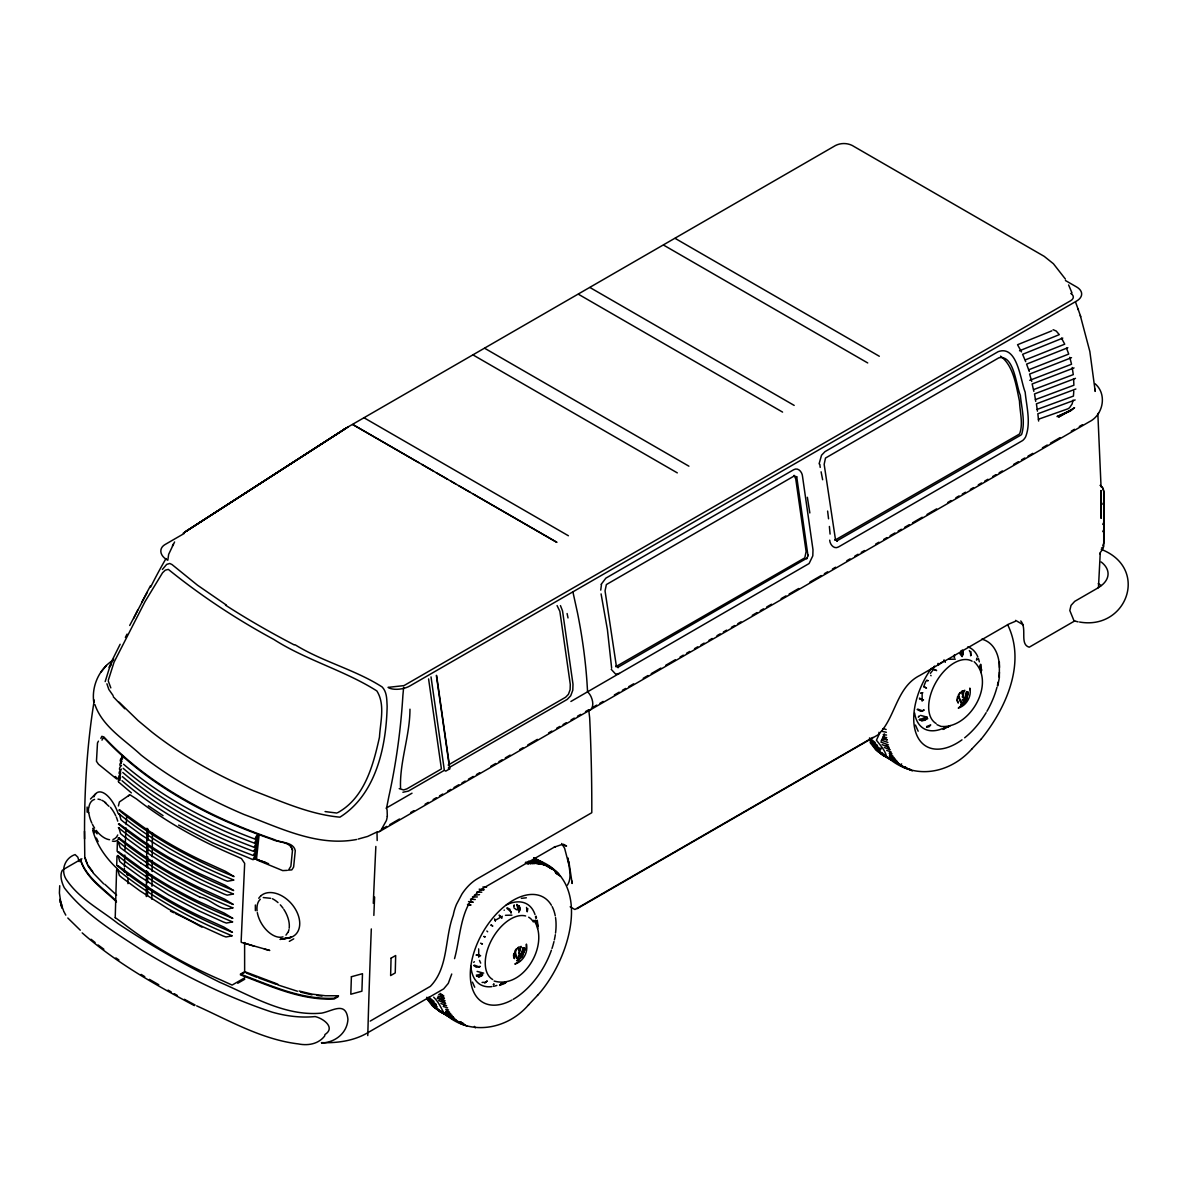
<?xml version="1.0" encoding="UTF-8"?>
<svg xmlns="http://www.w3.org/2000/svg" width="1188" height="1188" viewBox="0 0 1188 1188"><rect width="100%" height="100%" fill="white"/><g stroke="black" fill="none" stroke-linecap="round" stroke-linejoin="round"><path stroke-width="1.5" d="M244.639 971.086L244.609 942.574M84.571 838.877C84.2 792.47 86.783 745.886 94.297 700.074M146.317 896.569L146.54 870.73M146.57 867.032L146.926 828.259M147.475 895.574L147.564 886.352M147.594 882.654L147.683 871.576M147.728 867.879L147.817 856.8M147.861 853.118L147.936 843.881M147.965 840.183L148.069 829.105M151.841 899.182L151.93 889.946M151.96 886.248L152.064 875.17M152.094 871.487L152.198 860.409M152.227 856.711L152.435 832.714M127.933 883.664L128.037 878.645M241.149 941.371L244.669 863.394L241.446 858.568L233.769 855.122A463.082 267.359 0 0 1 136.486 798.96L129.908 794.727L119.379 801.974L118.414 805.954M436.427 1006.429L429.165 1001.261M124.339 871.888L124.398 868.487M115.221 917.73L116.587 870.047M116.721 865.191L116.973 856.117M117.122 851.261L117.374 842.173M124.428 866.795L124.814 855.063M600.742 590.124L601.455 584.526M373.849 915.413L374.606 897.029M124.963 850.044L126.017 827.962M1073.789 391.164L1073.432 396.079L1037.183 409.4M126.21 824.546L126.685 816.171M59.727 885.728L59.4 893.02L61.301 905.984L60.024 899.331L60.751 903.37M511.092 911.998L511.033 912.978M1098.469 587.466L1100.236 553.177L1100.014 553.92C1098.677 553.519 1103.325 549.643 1103.489 546.792M478.705 949.717L478.705 957.172M513.498 955.82L513.751 953.875M518.829 912.518L519.245 906.177M524.665 949.375L522.438 956.637L516.661 960.706L520.433 958.523M533.828 920.255C550.118 943.925 523.463 989.753 494.149 981.036M922.14 693.703L922.14 701.158M962.265 656.504L962.681 650.163M974.145 661.701C996.346 682.729 969.987 728.719 941.341 726.447M537.629 925.422L537.629 928.6M981.065 669.408L981.065 672.586M119.973 778.289L119.795 780.368L115.206 776.477M120.137 776.195L120.597 770.819M121.191 763.646L121.889 755.434M122.468 758.954L122.72 756.207A2.807 1.619 -60 0 1 121.532 758.033A2.51 1.44 -60 0 0 120.27 760.855L120.374 761.256M255.375 854.618L255.866 854.811A2.807 1.619 -60 0 1 254.678 856.622A2.51 1.44 -60 0 0 253.415 859.444L255.479 858.924L257.781 834.184A2.807 1.619 -60 0 1 256.593 836.01A2.51 1.44 -60 0 0 255.346 838.832L256.905 838.134M409.964 709.191C409.934 735.817 399.465 762.013 400.549 788.342M101.99 740.139L102.925 738.119L104.93 738.713C132.774 768.725 167.166 791.995 203.475 810.513C225.423 821.784 248.337 831.11 271.636 839.188C278.23 842.708 290.481 841.297 292.5 850.133L290.882 866.23L289.144 869.007M1073.031 400.133L1072.155 403.905L1069.646 407.573A6.653 4.737 -56.1 0 1 1067.685 408.91L1038.371 419.26M259.132 834.674L256.474 859.28L268.592 863.676M387.318 816.275L387.095 809.978A9.059 7.38 -64.9 0 0 386.486 808.508L388.803 796.747A527.739 395.96 83.4 0 0 402.895 695.351L403.653 687.303M807.989 555.791L796.717 476.759M819.081 463.869L821.532 455.242L824.962 451.663L998.172 351.663C1017.507 344.654 1020.492 380.591 1025.17 392.129C1026.536 406.638 1031.169 422.854 1025.586 436.932A10.365 6.95 -69.7 0 1 1022.601 440.555L838.565 546.926C834.006 549.643 829.892 544.416 829.699 540.154M105.183 681.6L111.197 662.221L120.137 644.267M970.893 655.108L970.225 651.811M514.003 905.627L513.855 906.444L514.241 904.929M980.308 666.854L980.159 665.087M518.547 955.746L518.28 959.473L519.022 955.434M524.576 950.519L521.324 957.587M526.032 949.747L526.403 944.104C528.378 952.434 523.047 961.656 514.85 964.107L519.557 960.958M537.525 995.381L537.674 995.217C569.527 960.246 595.827 878.496 534.184 858.805M962.874 694.935C960.765 691.579 966.958 689.634 964.092 690.599L962.948 696.762C960.216 696.985 965.577 696.614 963.899 701.039M962.458 699.42L961.374 702.984M968.012 694.505L966.304 699.39L962.933 703.311M997.801 685.892L999.36 677.457L999.36 662.013M980.946 739.367L981.11 739.203C1005.924 708.553 1026.536 662.919 1007.573 624.546M504.351 910.097L504.113 910.246M516.854 904.395L519.735 907.38L519.601 910.944L519.483 908.152L516.661 905.241M454.544 958.627C461.137 934.971 459.994 902.835 483.546 888L555.301 846.569L554.261 847.148L561.419 844.683L566.557 846.049L563.424 844.237M451.737 974.012L448.292 983.367L443.673 988.891L366.75 1033.308C353.029 1041.059 336.991 1043.153 321.458 1042.633M520.76 956.845L523.002 947.608M521.087 957.394L523.448 947.638M964.196 700.846L966.438 691.594M964.522 701.395L966.884 691.624M436.278 1007.29L430.487 1002.999M879.714 751.276L873.923 746.985M808.182 555.123L806.786 558.82M108.375 680.071L114.048 662.191L144.951 601.737L162.548 572.779L165.281 570.166L168.325 569.379C201.024 595.841 236.575 619.304 273.715 639.382C306.044 660.127 344.936 670.611 376.848 690.941C385.402 704.425 380.279 722.259 379.477 737.139C373.299 765.013 364.731 797.638 337.897 812.577M493.703 984.614L493.97 983.842L493.183 984.748M945.455 727.412L943.064 729.417L948.989 726.299L946.999 727.264M548.351 866.141L552.851 868.948L550.103 868.324M531.571 863.513L532.254 861.835L537.214 863.795M532.699 862.325L533.382 860.647L541.476 864.359L534.452 862.726M514.597 952.746C512.652 954.825 515.8 962.028 513.558 956.696M924.13 685.461L925.823 681.288M957.528 696.732L956.993 700.682L958.3 703.058L957.32 700.133L958.033 696.732M100.861 738.387L101.826 736.322L103.876 736.931C132.284 767.552 167.374 791.297 204.425 810.186C226.834 821.695 250.208 831.214 273.983 839.456C280.665 843.064 293.302 841.579 295.277 850.623L293.629 867.047L291.847 869.883L288.313 870.121M601.158 584.362L605.85 578.155L793.673 469.72C798.232 467.018 802.331 472.245 802.539 476.507L812.993 549.792L812.8 555.85L809.102 563.528L570.893 701.469M133.62 618.488L137.704 610.201M174.577 541.966L168.666 554.321L167.805 560.231A13.974 9.578 11.7 0 1 164.983 544.579L184.259 533.442M172.423 545.945L173.433 543.926M125.364 637.421L127.042 634.125M129.7 625.467L147.371 592.144M141.877 601.989L150.475 585.773M98.441 741.149L97.49 742.96L96.466 761.3L98.47 764.226L116.676 779.001M113.677 658.894L109.148 667.359L111.286 664.82M567.374 885.194C572.661 877.1 568.369 866.869 568.22 858.122M879.387 751.989L875.214 748.678L877.917 749.509M971.056 655.078L970.655 655.776L970.893 651.573M128.334 796.227L128.972 795.218M515.592 949.91L514.82 951.202L517.092 957.944M901.633 763.884L900.638 765.443L903.073 766.646M162.385 569.453L166.676 564.389L169.765 563.483L171.978 564.523L197.505 585.209L226.433 605.123M1098.024 413.825L1098.544 413.068M287.778 932.491L285.981 935.134M112.801 660.35C99.064 669.141 91.402 686.337 93.793 702.435M807.172 558.048L617.701 667.433M1102.776 545.559L1103.726 543.258L1103.726 491.446L1102.776 488.06L1100.504 485.58M437.065 1006.578L435.951 1008.003L431.779 1004.692L435.848 1005.939M446.064 1011.879L447.223 1010.127M932.328 668.978L934.585 666.067M930.397 673.373L933.159 669.824M880.932 747.995L879.818 749.42L871.235 743.465L874.442 744.846M880.976 748.989L879.863 750.415L872.601 745.247M889.5 755.865L890.629 754.41M965.799 701.677L958.285 708.093C966.483 705.642 971.814 696.42 969.839 688.09L969.957 689.842M106.4 665.488L101.158 671.903M537.214 923.106L536.664 920.774L536.545 923.551L537.258 920.255L538.134 926.551L537.733 925.155M980.145 667.314L980.694 664.241L981.57 670.537L981.347 669.156L980.56 669.572M977.011 659.518L976.491 660.127L976.803 658.167M482.239 975.378L482.729 974.799L479.714 976.685L476.536 976.18M925.675 719.364L926.165 718.785L923.997 720.492L920.982 720.552M918.279 717.136L919.408 716.052L918.77 716.587M433.694 997.192C438.758 1002.093 440.971 1007.899 443.926 1012.829C468.458 1036.634 507.187 1030.041 528.69 1004.692M878.912 732.298L879.521 733.471L876.432 740.228C880.56 745.529 885.119 750.4 886.411 756.162C912.146 780.442 948.96 774.828 972.126 748.678M439.902 999.346L438.699 1000.623L445.649 1003.533L441.342 1000.4M444.461 1005.137L443.258 1006.414L447.624 1007.899M516.275 949.049C518.116 946.465 512.206 956.043 517.582 958.716M528.467 1004.944L537.674 995.217M890.332 752.034L889.129 753.311L891.995 753.964L891.178 753.014M971.888 748.93L981.11 739.203M90.496 799.004L95.723 793.688M473.7 962.325L474.383 961.731M438.728 996.955L437.451 998.054L445.04 1000.949L441.253 998.559M437.288 998.707L438.58 997.608M884.392 735.788L883.115 736.887L886.738 737.644M882.788 737.392L884.08 736.293M882.743 739.07L881.466 740.169L887.867 742.426M881.244 740.777L882.535 739.679M945.143 727.769L943.213 728.63L945.5 727.947M480.219 966.349L479.403 966.898M454.217 1018.74L452.153 1018.636L438.892 1010.914L432.402 1005.88L426.685 998.529M377.353 832.06A4.93 3.831 -89 0 0 378.467 832.001L380.234 831.036A6.386 5.004 -87 0 0 381.14 829.966L386.367 820.581A19.632 13.87 -74.3 0 0 387.288 816.275M1070.655 410.81L1074.576 407.722L1058.567 417.077L1071.754 409.801M504.351 982.431L505.435 981.808M504.291 983.159L506.147 982.045M947.727 727.16L950.474 725.556M495.871 919.987L502.331 916.26M939.307 663.973L942.53 661.82M482.387 974.219L478.422 976.863L481.675 975.942M884.511 733.902L883.204 734.763L886.56 735.016M961.374 691.49L963.201 690.867L961.701 691.728L962.458 694.906M921.858 720.864L927.145 717.329M922.824 710.884L924.19 709.934L920.804 711.345L917.136 709.488M1065.398 279.076L1053.414 263.736L1044.207 256.356L854.202 146.629C848.128 142.515 839.649 142.515 833.575 146.629L348.158 426.878L186.234 531.185L187.734 530.204M183.249 533.145L348.158 426.878M184.749 532.165L346.629 427.769L186.234 531.185M343.555 429.566L345.084 428.675M63.41 869.468L81.898 858.79M448.143 765.057L565.607 697.237L568.399 694.356L570.121 689.738L570.285 684.392L559.86 611.3L557.068 605.583M436.352 675.408L449.688 768.844L445.723 771.131L444.357 770.329L408.39 791.089L402.895 792.262M386.234 808.078L412.013 793.198M381.808 829.209L386.62 826.432M389.827 824.576L399.45 819.022M410.677 812.547L413.884 810.691M425.111 804.202L428.319 802.36M433.13 799.583L436.338 797.727M439.545 795.871L442.753 794.03M447.564 791.238L450.772 789.396M453.979 787.54L458.791 784.763M461.998 782.907L465.206 781.065M468.414 779.209L473.24 776.432M476.447 774.576L479.655 772.72M490.882 766.245L495.693 763.468M498.901 761.612L502.108 759.756M505.316 757.914L510.127 755.123M519.75 749.569L522.958 747.727M527.769 744.95L537.392 739.381M548.618 732.907L551.826 731.051M556.637 728.274L559.845 726.417M563.053 724.576L566.26 722.72M571.072 719.943L574.279 718.087M577.487 716.23L580.694 714.389M585.506 711.612L588.713 709.756L589.664 717.834A1926.179 1112.087 60 0 1 591.802 807.35L591.787 812.711L477.309 878.793A34.081 19.572 -59.7 0 0 461.954 894.029L456.444 904.454A35.61 20.211 -59.2 0 0 453.252 915.176C444.55 938.431 448.648 967.478 430.338 986.367L370.196 1021.101M593.525 706.979L596.732 705.123M599.94 703.281L603.148 701.425M614.374 694.95L619.186 692.173M622.378 690.317L625.586 688.461M628.794 686.619L633.605 683.843M643.228 678.289L648.039 675.512M651.247 673.655L660.87 668.101M665.666 665.325L675.289 659.771M680.1 656.994L683.308 655.137M686.516 653.296L689.723 651.44M694.534 648.663L697.742 646.807M700.95 644.965L704.157 643.109M708.969 640.332L712.161 638.476M716.973 635.699L720.18 633.857M723.388 632.001L726.596 630.145M731.407 627.368L734.615 625.527M737.822 623.67L741.03 621.814M752.256 615.339L757.053 612.562M760.261 610.706L763.468 608.865M766.676 607.009L771.487 604.232M781.11 598.678L785.921 595.901M789.129 594.045L798.737 588.491M809.964 582.016L821.19 575.541M824.398 573.685L827.605 571.829M832.417 569.052L835.624 567.211M846.836 560.721L850.044 558.88M854.855 556.103L858.063 554.247M861.27 552.39L864.478 550.549M875.705 544.059L878.912 542.218M883.724 539.441L886.916 537.585M890.124 535.729L894.935 532.952M898.143 531.11L901.35 529.254M904.558 527.398L909.369 524.621M912.577 522.779L922.2 517.226M927.011 514.449L936.619 508.895M947.846 502.405L951.053 500.564M955.865 497.787L959.072 495.931M962.28 494.074L965.488 492.233M970.299 489.456L973.507 487.6M978.303 484.823L981.511 482.967M984.718 481.125L987.926 479.269M992.737 476.492L995.945 474.636M999.153 472.794L1002.36 470.938M1013.587 464.463L1018.398 461.687M1021.591 459.83L1024.799 457.974M1028.006 456.133L1032.818 453.356M1042.44 447.802L1047.252 445.025M1050.459 443.169L1060.082 437.615M1071.294 431.14L1074.501 429.284M1079.313 426.507L1082.52 424.665M379.551 831.541L1089.322 421.77C1103.266 414.909 1107.365 394.104 1095.024 383.709M289.337 941.371L293.748 938.832M244.728 972.393L240.436 974.873C270.567 986.129 301.232 1000.623 334.14 998.989L338.432 996.524M244.683 977.828L232.12 985.075L221.131 980.085A463.082 258.435 1.6 0 1 123.849 923.908L115.266 917.611M237.734 983.278L244.758 979.209M1102.776 504.187L1103.459 502.776M1102.776 524.383L1103.459 522.972M1102.776 531.615L1103.459 530.204M1097.95 587.941L1074.709 601.366L1071.027 605.39L1069.809 610.528L1074.026 620.849L1078.095 621.859M873.032 737.377L574.873 909.518L570.166 906.8M1074.68 620.953L1029.239 647.193C1019.304 644.327 1027.427 628.378 1020.774 620.953M577.101 908.686L877.843 734.956C895.663 718.398 895.856 687.288 920.017 675.348L1008.82 624.071L1015.161 621.398M925.511 719.364L922.645 720.121L919.75 719.082M482.076 975.378L479.209 976.135L476.329 975.096M920.061 719.75L924.383 717.641M925.11 719.928L927.739 718.651M961.033 704.41L966.557 699.539L968.012 692.307M962.458 703.875L960.661 704.573M476.64 975.749L480.947 973.655M62.355 870.18C59.445 875.289 61.731 882.625 64.286 887.748C84.615 914.315 114.538 932.209 142.174 950.385C183.204 975.274 226.314 996.925 271.933 1012.087C285.907 1016.096 300.609 1017.982 315.117 1016.572C322.928 1018.294 336.056 1027.427 324.948 1034.555L324.636 1036.07C318.25 1044.193 307.87 1045.856 298.173 1043.896C261.954 1039.53 229.418 1020.626 196.659 1005.85M256.519 842.247L254.96 842.96A2.51 1.44 -60 0 1 256.222 840.139A2.807 1.619 -60 0 0 257.41 838.312M256.133 846.376L254.574 847.089A2.51 1.44 -60 0 1 255.836 844.267A2.807 1.619 -60 0 0 257.024 842.441M255.747 850.504L254.187 851.202A2.51 1.44 -60 0 1 255.45 848.38A2.807 1.619 -60 0 0 256.638 846.554M255.866 854.811L253.801 855.33A2.51 1.44 -60 0 1 255.064 852.509A2.807 1.619 -60 0 0 256.252 850.682M1070.121 410.558L1057.038 416.572L1069.809 411.256M505.553 982.313L504.425 982.818M502.079 983.961L503.564 983.278M901.826 766.022L904.617 767.834M458.39 1022.036L461.196 1023.848M1019.512 350.787L1059.295 334.645L1056.236 331.051L1053.117 329.7M1062.785 338.09L1022.601 354.321L1025.704 361.672M1025.422 359.845L1064.73 344.178L1061.478 338.09M1067.849 347.713L1026.581 364.122L1029.283 371.473M1029.031 369.661L1068.725 354.069L1066.557 348.277M479.952 966.483L476.299 967.225L473.7 965.502M1071.517 357.677L1029.595 374.072L1031.748 381.467M1029.758 380.323L1071.546 364.226L1069.794 357.306M263.276 897.549L270.626 898.306M1074.041 367.909L1032.134 383.976L1033.857 391.372M1075.482 378.348L1034.51 393.926L1035.713 401.366M1033.605 389.59L1073.269 374.621L1072.2 367.448M1075.883 388.996L1036.411 403.831L1037.436 411.167M1035.401 399.599L1073.878 385.239L1073.61 378.63M1075.155 399.925L1037.852 413.78L1038.624 421.057M619.453 673.433L615.592 674.071L611.241 669.349M923.522 699.895L919.512 699.049M484.793 983.07L487.288 980.961L485.239 982.342L482.09 982.402M920.581 693.228L920.982 692.96M1051.825 330.843L1017.552 344.728L1021.487 351.93M500.103 984.555L502.123 983.159L499.628 985.431L505.524 983.04L504.113 983.397M358.197 839.055L367.656 836.426L376.997 831.986L377.175 840.51M897.415 762.8L882.328 754.9L875.838 749.866L870.121 742.53M284.066 938.98L291.238 937.258A26.181 17.909 48.5 0 0 295.233 908.879A25.854 17.686 48.5 0 0 260.781 895.9M922.452 710.84L917.804 709.117M479.016 966.854L474.368 965.131M321.592 1043.049C334.971 1042.485 347.134 1033.308 347.936 1019.304C345.975 1000.771 332.536 1011.107 321.592 1013.126C285.001 1016.616 252.005 996.079 219.691 982.253C184.6 964.775 150.46 945.262 117.879 923.462C100.624 909.77 79.641 898.96 66.944 880.427C60.083 871.324 64.464 858.107 75.096 854.588L77.814 857.157L79.151 861.597M356.623 839.485C317.27 846.955 279.819 827.813 243.971 814.463A482.491 278.571 0 0 1 141.045 755.033C124.681 739.723 102.45 726.729 94.906 704.588M474.383 895.247L479.521 894.623M287.14 870.373L282.729 870.611L256.831 859.919M948.915 659.295L955.345 659.132M521.354 898.351L526.358 897.786M505.479 915.309L511.909 915.146M478.616 948.9L478.645 948.87M926.581 727.308L929.135 726.729L930.724 724.947L926.595 726.551M902.197 765.918L906.429 768.577M458.761 1021.932L462.993 1024.591L460.87 1021.71M481.036 889.797L484.14 889.738L479.18 889.173M472.423 896.94L477.324 896.94M932.446 668.606L936.619 670.567L932.818 669.037M476.715 892.069L481.793 892.218M923.076 699.895L919.408 698.099M834.852 540.213L1018.992 434.333A3.415 2.287 -69.7 0 0 1019.764 433.471C1023.328 423.344 1019.779 411.642 1019.497 401.173C1016.141 385.966 1013.691 365.681 1000.474 356.148M836.812 540.926L1020.938 435.046A3.415 2.287 -69.7 0 0 1021.71 434.199C1025.452 421.829 1021.546 407.84 1020.344 395.277C1016.037 385.788 1014.181 354.425 998.841 357.811L825.482 458.063L824.16 464.374L835.52 539.901M615.74 666.706L804.796 557.87L806.117 551.559L795.752 478.927L794.104 475.319M926.581 680.368L928.229 680.709M927.665 680.59L926.595 680.516M469.706 902.048L473.195 902.241L468.503 901.558M482.907 886.976L486.56 887.184M532.209 863.305L535.179 863.528L528.482 861.152M470.478 899.108L475.289 899.539M519.156 946.806L518.28 947.742L519.022 950.92M467.73 904.677L471.027 905.033L467.493 904.38M1079.61 622.037C1126.937 630.442 1149.672 568.25 1101.261 549.376M317.003 995.485L321.993 996.079M325.081 811.582L336.947 813.052M927.1 717.121L920.522 715.399M483.665 973.135L477.086 971.413M548.292 867.181L551.306 867.76L544.995 864.419M881.496 731.229L886.367 732.283M445.693 1009.325L448.559 1009.978M507.038 907.766L509.83 909.162L511.018 912.681M507.053 908.538L510.87 911.686M299.079 991.015L312.028 994.133L325.334 995.737L338.461 995.767L334.17 998.247C301.232 999.865 270.567 985.372 240.422 974.115L244.713 971.635L277.769 984.139M300.683 992.158L312.013 994.876M436.041 1007.068L433.026 1006.31L439.07 1010.112M264.375 949.078L269.75 950.459L241.194 942.336M490.926 925.2L492.426 925.868M546.48 866.201L549.509 867.017L541.698 862.815M482.417 944L481.556 943.747M540.332 863.721L543.703 864.641L534.258 860.186M883.04 728.571L886.159 729.477M444.995 1013.186L441.505 1012.146L447.802 1015.517M882.209 738.446L887.302 739.99L884.763 738.223M483.768 936.411L485.239 936.916L484.229 936.604M438.773 994.46L443.866 996.004L440.05 993.361M882.521 752.94L878.006 751.484L885.535 756.162M437.585 1008.464L434.57 1007.498L442.099 1012.176M243.703 942.827L253.89 946.123M277.754 984.882L297.416 991.238M886.307 756.444L882.951 755.33L892.158 760.305M442.872 1012.458L439.515 1011.344L448.722 1016.319M886.679 750.4L891.045 751.885M540.614 863.706L545.693 865.458L535.357 859.815M438.03 996.183L444.446 998.44L440.6 995.915M254.945 839.055C207.529 821.443 161.999 797.386 123.567 764.226M254.559 843.183C207.143 825.571 161.613 801.514 123.181 768.339M254.173 847.311C206.757 829.699 161.226 805.627 122.795 772.467M253.787 851.425C206.37 833.813 160.84 809.756 122.409 776.596M253.4 855.553C205.999 837.941 160.454 813.884 122.022 780.709M253.014 859.681L212.147 842.604L178.631 825.111M884.05 754.335L879.595 752.732L888.476 758.182M261.137 860.914L266.008 862.681M439.144 1009.815L436.174 1008.746L445.04 1014.196M254.499 858.508L259.519 860.32M258.702 977.976L276.017 984.258M880.872 742.04L888.461 744.935M889.723 754.751L892.901 755.984M886.307 755.969L881.258 754.009L891.297 760.142M446.302 1010.765L449.465 1011.998M442.886 1011.983L437.823 1010.023L447.876 1016.156M528.066 861.835L532.981 863.75M884.347 747.49L890.079 749.732L887.822 747.98M440.911 1003.504L446.643 1005.746M246.258 973.017L256.964 977.338M940.673 726.284L936.976 724.665M525.928 862.013L530.709 863.973M882.135 744.609L889.07 747.519L886.203 745.425M525.289 862.904L528.363 864.211M532.699 861.196L539.307 864.077M555.836 873.121L559.177 874.561L554.722 871.665M889.53 755.553L894.148 757.602M446.094 1011.567L450.712 1013.616M200.208 897.311C210.528 898.455 221.8 913.097 232.462 907.632L233.086 907.959A479.091 276.596 0 0 1 117.968 841.505L120.181 847.564L140.867 863.052M889.515 756.504L895.425 759.281M446.079 1012.518L452.004 1015.295M534.867 858.597L535.922 859.087M889.678 757.588L896.762 761.018L891.995 757.127M446.243 1013.602L453.326 1017.032M499.198 915.042L501.915 918.101M499.346 915.666L501.707 917.7M457.202 1021.457L459.652 1022.66M837.332 541.193L835.179 539.53M618.22 667.701L616.067 666.037M200.193 897.311L169.052 881.006L140.867 863.067M295.129 644.787C322.512 661.701 355.39 669.765 382.135 686.961C387.139 692.188 386.724 699.658 387.139 706.325C386.278 746.376 376.151 794.43 339.917 817.166C309.83 814.433 281.838 801.558 253.905 790.941A474.443 273.923 0 0 1 151.841 732.031L138.135 720.626L119.112 702.167M897.549 763.349L901.469 765.399M454.128 1019.363L458.048 1021.413M886.872 756.934L893.242 760.29M534.585 859.073L537.525 860.632M443.436 1012.948L446.629 1014.626M194.387 1005.597C155.034 984.644 115.771 962.532 82.18 932.877M184.378 999.301L195.129 1005.033M884.941 756.132L892.812 760.35M894.549 761.3L899.821 764.122M451.128 1017.314L456.385 1020.136M534.422 858.612L538.699 860.914M891.653 759.295L898.128 762.8L895.856 760.602M538.476 861.285L547.623 866.245M448.218 1015.309L454.692 1018.814L452.435 1016.616M534.08 858.048L538.209 860.29M491.179 924.917L492.782 926.061M663.557 245.084L867.715 362.949M578.408 294.238L782.58 412.102M473.151 355.004L677.309 472.883M1065.428 280.517L1076.625 286.976A17.196 9.935 0 0 1 1076.625 301.024L409.875 685.966A13.974 6.192 -9.5 0 1 388.045 687.377L403.979 685.61L1070.73 300.668A8.865 5.108 0 0 0 1072.125 294.49M675.14 238.387L879.313 356.252M590.005 287.541L794.178 405.405M1015.591 620.374L1023.343 624.858M484.749 348.322L688.906 466.186M364.226 417.894L568.399 535.758M418.666 462.563L352.762 424.517L556.92 542.381L473.329 494.119M421.889 464.419L433.145 470.923M436.352 472.779L447.609 479.269M450.831 481.125L455.643 483.917M458.865 485.773L470.121 492.263M449.688 768.844L448.307 768.042L567.255 699.376L570.7 695.797L572.794 690.228L572.987 684.169L562.533 610.884L560.439 605.598M533.813 857.647L542.277 862.533L543.391 864.27M149.421 979.358L158.761 984.733M168.072 990.109L171.176 991.906M174.28 993.703L177.383 995.499M919.126 719.676L919.972 720.166M399.198 788.639L403.682 789.946L406.905 788.862L441.416 768.933L428.586 678.927M480.635 943.183L482.061 943.792M554.885 871.027L557.811 872.779M556.103 871.472L548.529 866.765M554.454 870.195L548.351 866.349M876.462 750.296L882.506 754.098M141.164 974.412L144.758 976.67M905.152 766.928L910.231 770.136M460.439 1022.14L466.81 1026.15M904.335 766.809L908.3 769.349M459.593 1021.977L464.864 1025.363L462.652 1022.838M427.799 999.479L436.382 1005.434M555.895 873.254L560.498 876.299M148.322 805.761L163.053 815.651M476.7 954.9L480.635 955.716L476.076 955.063M115.86 957.929L118.904 959.978M870.225 741.253L879.58 748.292M426.804 997.267L436.144 1004.306M869.26 739.099L877.442 745.425M428.809 997.267L434.021 1001.439M98.114 944.98L103.861 949.212M126.774 874.383L128.096 875.526M869.527 737.926L875.185 742.53M931.095 675.749L930.709 675.319M487.659 931.763L486.872 931.021M909.726 769.007L912.221 770.953M513.855 907.736L516.498 909.785M91.06 939.263L95.114 942.515M116.097 900.816C103.297 888.179 85.996 877.338 80.487 859.325M116.528 901.915C103.564 889.203 86.115 878.259 80.517 860.097M131.378 792.886L118.755 782.164M943.732 660.142L945.143 661.686M80.279 930.204L67.805 917.997M118.399 778.853L119.676 780.026M104.871 884.318L116.632 895.113M105.079 802.643L108.984 806.325M923.848 686.486L926.506 688.075L923.64 686.753M92.976 872.779L103.712 883.857M113.246 696.732L124.799 708.776M117.553 868.977C106.267 858.493 96.956 845.544 92.798 830.56M796.777 476.834L794.148 475.987L606.37 584.57L605.048 590.881L616.409 666.409M961.745 650.371L963.037 654.93L962.666 650.415M561.686 843.495L564.627 848.336L569.067 865.324M969.304 650.564L969.972 651.41M980.724 669.572L980.946 670.938L980.635 667.092M959.934 653.771L962.057 656.563M93.407 829.016L97.104 833.857M944.401 660.231L945.351 662.087M92.961 872.007L87.57 864.537L84.779 856.845L84.482 831.303M87.6 865.31L91.907 871.294M113.127 695.574L108.85 689.471L106.905 683.783M526.536 907.424L527.22 911.79L527.799 908.582M474.383 1026.373L475.289 1027.813M918.161 731.214L915.458 725.066M474.725 987.228L472.423 982.134M63.84 911.478L65.8 915.146M96.421 838.045L98.129 841.594M938.089 663.35L938.772 664.864L938.297 663.78M494.654 919.364L494.683 918.888M479.462 960.379L480.695 963.126M1068.621 284.957L1072.022 293.02M291.105 846.747L292.5 850.133M62.489 907.825L63.558 910.647M108.271 681.036L110.826 687.882M535.461 916.661L535.907 918.354M1075.6 302.242L1078.377 309.875M954.246 655.509L954.395 657.632L954.38 654.974M84.808 857.632L87.036 863.78M1080.293 315.488L1089.841 351.5L1095.217 391.401L1094.95 389.085M967.982 691.906L968.265 693.807M524.547 947.92L524.754 948.811M1078.021 308.835L1080.709 316.706M961.003 702.702L958.597 695.515L960.26 692.456L958.256 695.188L960.513 701.93M92.857 828.288L94.208 832.803M536.486 917.775L536.055 916.111M519.245 905.984L520.077 909.444M520.478 957.053C522.141 952.628 516.78 952.999 519.512 952.776L520.656 946.613C522.883 944.816 516.706 952.954 520.017 956.251M517.953 947.504L518.547 950.058M572.868 591.743L577.427 612.503A458.776 264.879 60 0 1 586.991 682.328L587.585 691.832A9.786 5.658 60 0 1 591.268 697.178A12.994 7.499 60 0 1 591.535 708.494A5.257 3.044 60 0 1 590.213 709.86L589.946 709.904A5.257 3.044 60 0 1 589.04 709.845M119.988 765.384L119.884 764.983A2.51 1.44 -60 0 1 121.146 762.161A2.807 1.619 -60 0 0 121.844 761.33M119.602 769.497L119.498 769.096A2.51 1.44 -60 0 1 120.76 766.275A2.807 1.619 -60 0 0 121.458 765.443M119.216 773.626L119.127 773.225A2.51 1.44 -60 0 1 120.374 770.403A2.807 1.619 -60 0 0 121.354 769.082M118.83 777.754L118.741 777.353A2.51 1.44 -60 0 1 119.988 774.531A2.807 1.619 -60 0 0 120.686 773.7M118.444 781.867L118.355 781.466A2.51 1.44 -60 0 1 119.602 778.645A2.807 1.619 -60 0 0 120.582 777.338M61.91 908.167L60.469 902.004L60.944 904.276M61.776 904.261L62.355 907.023M601.083 593.911L607.439 629.803L611.642 668.101M567.107 613.528L568.027 617.938M821.101 471.814L822.645 479.744M807.365 497.282L809.845 512.949M571.71 880.754L572.156 883.486L568.889 861.701M436.605 675.527L449.45 765.532M431.021 676.893L444.357 770.329M827.62 511.078L828.556 518.8M819.824 464.3L820.195 467.404M1097.846 413.632L1101.053 486.828M829.387 526.462L830.085 534.08M960.929 650.757L961.151 653.949M535.536 920.121L535.743 922.913M524.576 948.321L524.829 949.821M517.389 905.182L517.73 909.963M255.375 910.647L255.361 905.004M1100.89 490.718L1101.083 518.339L1101.083 490.57M88.447 808.256L88.447 812.919M87.14 807.053L87.14 812.161M1070.73 293.436A8.865 5.108 0 0 1 1071.487 293.941M1101.528 547.92A5.108 2.955 60 0 0 1103.771 545.351L1103.771 491.594A5.108 2.955 60 0 0 1100.147 485.328M373.299 903.34A1222.348 88.625 -85 0 1 375.853 846.45M367.775 1035.58A1217.626 82.477 -85.2 0 1 371.309 928.942M93.882 796.866A26.181 11.672 69.4 0 1 98.337 792.084A25.854 11.524 69.4 0 1 118.191 813.572M118.191 839.545A25.854 11.524 69.4 0 1 112.37 841.104M258.761 898.291A26.181 17.909 48.5 0 1 260.796 895.93M170.508 911.211A463.082 275.987 -1.7 0 1 173.76 912.726M175.364 913.483A463.082 275.987 -1.7 0 1 201.915 927.115M150.668 587.035A527.739 395.96 83.4 0 1 165.993 558.568M294.268 644.921A474.146 142.471 17.1 0 1 225.497 605.138M506.281 904.959A46.525 26.864 -60 0 1 534.986 914.522M496.851 985.431A46.525 26.864 -60 0 1 493.525 986.322M491.906 986.604A46.525 26.864 -60 0 1 470.894 966.245M528.675 917.21A35.967 20.775 -60 0 1 533.353 921.947M492.693 979.521A35.967 20.775 -60 0 1 491.342 940.451A35.967 20.775 -60 0 1 525.631 915.963M511.835 1000.088A60.662 35.016 -60 0 1 470.686 981.065A60.662 35.016 -60 0 1 500.356 909.949A60.662 35.016 -60 0 1 551.395 905.256M552.138 906.578A60.662 35.016 -60 0 1 555.256 915.859M555.539 917.596A60.662 35.016 -60 0 1 555.539 933.085M555.316 934.748A60.662 35.016 -60 0 1 554.365 939.842M553.979 941.549A60.662 35.016 -60 0 1 551.989 948.484M551.395 950.222A60.662 35.016 -60 0 1 513.186 999.331M967.834 646.836A46.525 26.864 -60 0 1 977.843 656.964M978.422 658.508A46.525 26.864 -60 0 1 979.313 661.835M941.98 728.808A46.525 26.864 -60 0 1 914.626 713.023M936.129 723.507A35.967 20.775 -60 0 1 936.129 681.971A35.967 20.775 -60 0 1 972.111 661.196M981.823 639.159A60.662 35.016 -60 0 1 999.479 667.478M999.42 672.185A60.662 35.016 -60 0 1 998.974 677.071M998.158 682.12A60.662 35.016 -60 0 1 997.4 685.535M996.97 687.258A60.662 35.016 -60 0 1 986.946 711.3M986.144 712.666A60.662 35.016 -60 0 1 964.641 737.807M961.998 739.827A60.662 35.016 -60 0 1 916.735 735.045A60.662 35.016 -60 0 1 931.407 668.28M282.996 936.857A22.141 13.217 58.2 0 1 257.321 912.592M257.083 910.914A22.141 13.217 58.2 0 1 260.291 899.271M272.423 898.752A22.141 13.217 58.2 0 1 278.007 902.583M280.294 904.84A22.141 13.217 58.2 0 1 282.996 908.167M283.813 909.355A22.141 13.217 58.2 0 1 289.189 928.214M288.951 929.625A22.141 13.217 58.2 0 1 288.105 932.179M109.563 839.708A22.141 12.34 61.7 0 1 96.228 830.412M94.58 828.081A22.141 12.34 61.7 0 1 92.412 824.309M91.788 823.017A22.141 12.34 61.7 0 1 88.803 812.518M88.803 807.795A22.141 12.34 61.7 0 1 94.58 799.39M97.995 799.138A22.141 12.34 61.7 0 1 100.505 799.747M101.812 800.267A22.141 12.34 61.7 0 1 105.747 802.717M110.454 807.335A22.141 12.34 61.7 0 1 115.756 815.829M116.335 817.136A22.141 12.34 61.7 0 1 117.731 821.146M117.731 834.986A22.141 12.34 61.7 0 1 112.979 839.456M1101.142 561.954A34.14 19.706 0 0 1 1097.861 587.897M1098.261 583.664A34.14 19.706 0 0 1 1101.142 585.58M391.06 958.181L390.629 975.586L395.248 972.927L395.678 955.508L391.06 958.181M351.396 976.729L350.816 994.237L361.909 991.193L362.488 973.7L351.396 976.729M119.32 813.958L120.968 819.675L123.329 821.725L141.654 835.179L169.854 853.133L200.98 869.438L224.532 880.16L227.576 881.229L233.873 880.085A479.091 276.596 0 0 1 118.77 813.632L119.32 813.958M118.919 827.902L120.567 833.62L122.928 835.654L141.253 849.123L169.453 867.077L200.594 883.367L224.131 894.089L227.175 895.158L233.472 894.029A479.091 276.596 0 0 1 118.369 827.576L118.919 827.902M118.132 855.776L119.78 861.493L122.126 863.542L140.466 876.996L168.666 894.95L199.792 911.255L223.344 921.977L226.373 923.046L232.685 921.903A479.091 276.596 0 0 1 117.582 855.449L118.132 855.776M117.731 869.72L119.379 875.437L121.725 877.472L140.065 890.941L168.265 908.894L199.406 925.2L222.943 935.906L225.987 936.976L232.284 935.847A479.091 276.596 0 0 1 117.181 869.393L117.731 869.72M119.75 810.038L118.874 810.097A467.24 269.75 0 0 0 234.036 876.581L225.557 871.368L201.262 860.32A423.329 236.249 1.6 0 1 141.921 826.061L119.75 810.038M119.349 823.967L118.473 824.027A467.24 269.75 0 0 0 233.635 890.525L225.156 885.312L200.861 874.249A423.329 236.249 1.6 0 1 141.52 839.99L119.349 823.967M118.948 837.911L118.072 837.971A467.24 269.75 0 0 0 233.234 904.454L224.755 899.257L200.46 888.193A423.329 236.249 1.6 0 1 141.12 853.934L118.948 837.911M118.562 851.855L117.686 851.915A467.24 269.75 0 0 0 232.848 918.398L224.354 913.186L200.059 902.138A423.329 236.249 1.6 0 1 140.719 867.879L118.562 851.855M118.161 865.785L117.285 865.844A467.24 269.75 0 0 0 232.447 932.342L223.968 927.13L199.658 916.067A423.329 236.249 1.6 0 1 140.333 881.808L118.161 865.785M286.323 938.193L280.012 939.411L291.238 937.258A25.854 17.686 48.5 0 1 286.338 938.193M922.645 692.797L921.472 692.931L922.645 692.797M495.337 920.878L494.876 919.794L495.337 920.878"/></g></svg>
